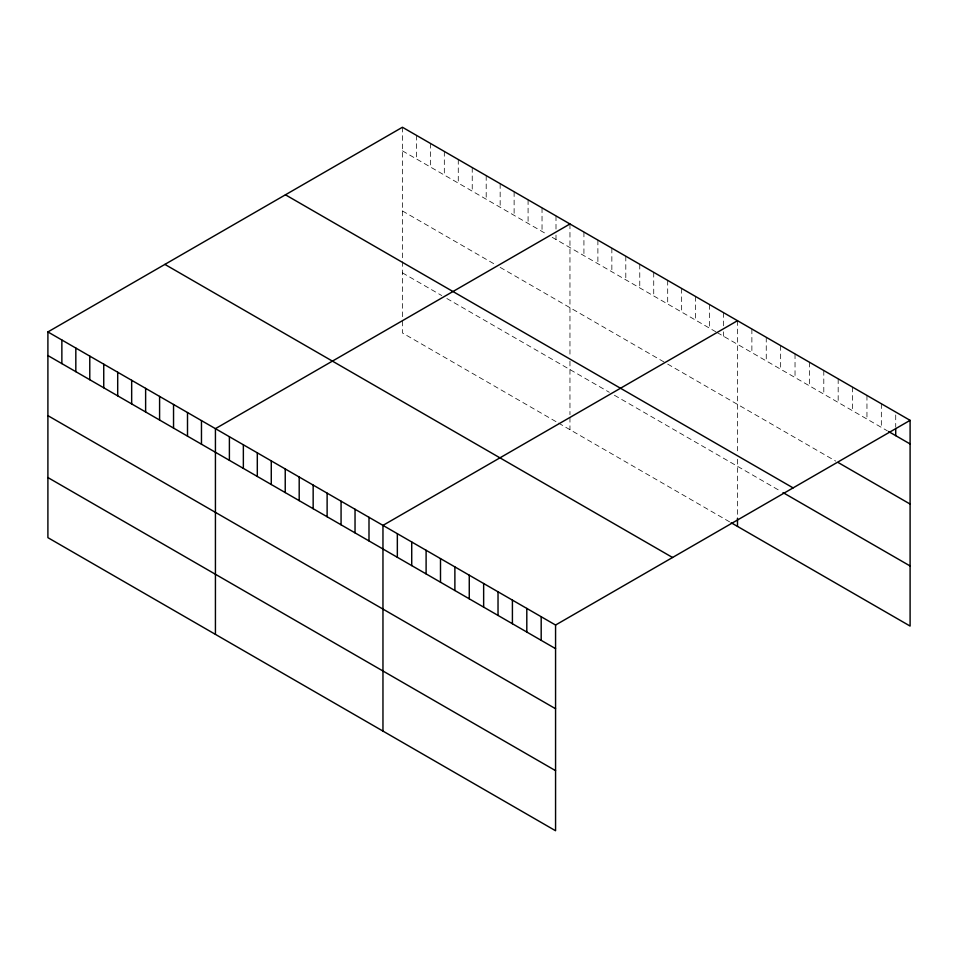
<?xml version="1.0" encoding="UTF-8"?>
<svg xmlns="http://www.w3.org/2000/svg" width="958" height="958" viewBox="0 0 958 958"><rect width="100%" height="100%" fill="white"/><g stroke="black" fill="none" stroke-linecap="round" stroke-linejoin="round"><path stroke-width="0.72" stroke-dasharray="4.79 3.59" d="M402.432 150.861L547.114 234.399M552.191 237.321L715.913 331.851M717.183 332.582L887.324 430.813M402.432 210.952L495.082 264.444M500.16 267.378L666.421 363.369M667.69 364.1L835.783 461.145M402.432 272.862L441.782 295.579M446.859 298.513L609.312 392.301M614.389 395.235L780.65 491.226M555.999 421.628L402.432 332.965L402.432 319.301M558.538 423.089L729.876 522.014M895.718 414.994L895.718 426.801M881.336 403.737L881.336 427.352M866.954 395.438L866.954 419.041M852.56 387.128L852.56 410.743M838.178 378.829L838.178 402.432M823.796 370.518L823.796 394.133M809.414 362.22L809.414 385.823M795.032 353.921L795.032 377.524M780.65 345.61L780.65 369.213M766.256 337.312L766.256 360.915M751.874 329.001L751.874 352.604M737.492 320.702L737.492 450.835M737.492 459.277L737.492 516.841M723.53 312.631L723.53 325.912M723.53 331.815L723.53 336.246M709.567 304.572L709.567 328.187M695.616 296.513L695.616 320.128M681.653 288.454L681.653 312.069M667.69 280.395L667.69 304.009M653.727 272.335L653.727 295.938M639.764 264.276L639.764 287.879M625.802 256.217L625.802 279.82M611.851 248.158L611.851 271.761M597.888 240.099L597.888 263.701M583.925 232.04L583.925 255.642M569.962 223.98L569.962 354.113M569.962 361.142L569.962 414.658M569.962 417.389L569.962 429.687M555.999 215.909L555.999 229.19M555.999 235.093L555.999 239.524M542.036 207.85L542.036 231.465M528.086 199.791L528.086 223.406M514.123 191.732L514.123 215.346M500.16 183.673L500.16 207.287M486.197 175.613L486.197 199.216M472.234 167.554L472.234 191.157M458.271 159.495L458.271 183.098M444.32 151.436L444.32 175.039M430.358 143.377L430.358 166.979M416.395 135.317L416.395 158.92M402.432 127.258L402.432 260.205M402.432 261.606L402.432 317.936"/><path stroke-width="1.44" d="M47.9 331.935L555.568 625.035L555.568 830.742L47.9 537.654L47.9 331.935L402.432 127.258L910.1 420.346L910.1 626.065L731.146 522.745M569.962 223.98L215.43 428.657L215.43 634.376M737.492 320.702L382.961 525.391L382.961 731.098M555.568 625.035L910.1 420.346M888.521 431.507L910.1 443.961M838.178 462.534L910.1 504.052M285.436 194.797L793.104 487.897M783.045 492.616L910.1 565.962M164.896 264.396L672.564 557.496M47.9 355.55L555.568 648.65M47.9 415.64L555.568 708.74M47.9 477.551L555.568 770.651M895.718 428.274L895.718 435.651M737.492 518.206L737.492 526.409M541.186 616.736L541.186 640.339M526.804 608.426L526.804 632.04M512.41 600.127L512.41 623.73M498.028 591.816L498.028 615.431M483.646 583.518L483.646 607.121M469.264 575.207L469.264 598.822M454.882 566.908L454.882 590.511M440.5 558.598L440.5 582.213M426.106 550.299L426.106 573.902M411.724 541.989L411.724 565.603M397.342 533.69L397.342 557.293M368.998 517.32L368.998 540.935M355.035 509.261L355.035 532.876M341.072 501.202L341.072 524.816M327.121 493.142L327.121 516.757M313.158 485.083L313.158 508.698M299.195 477.024L299.195 500.627M285.233 468.965L285.233 492.568M271.27 460.906L271.27 484.509M257.307 452.847L257.307 476.449M243.356 444.787L243.356 468.39M229.393 436.728L229.393 460.331M201.467 420.598L201.467 444.213M187.505 412.539L187.505 436.153M173.542 404.48L173.542 428.094M159.591 396.42L159.591 420.035M145.628 388.361L145.628 411.964M131.665 380.302L131.665 403.905M117.702 372.243L117.702 395.846M103.739 364.184L103.739 387.786M89.777 356.125L89.777 379.727M75.826 348.065L75.826 371.668M61.863 340.006L61.863 363.609"/></g></svg>
